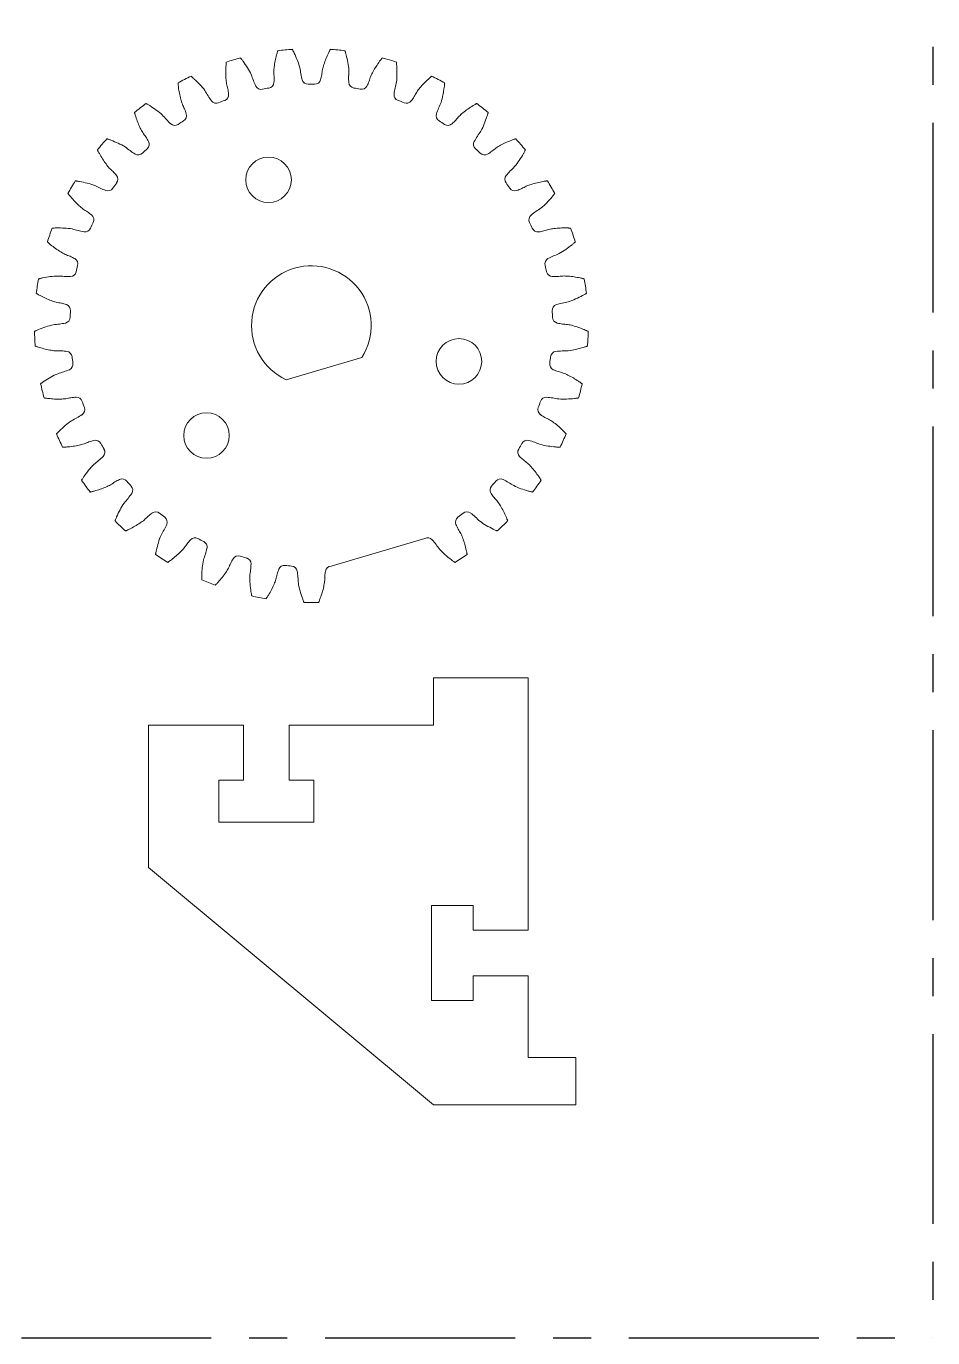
# Model space of a CAD drawing. Header units: inches. Extents: x 0 to 24, y 0 to 12.
# Drawn here: x 21.614 to 24.001, y 0.016 to 3.47 of the extents above; entities that cross this region are included whole.
import ezdxf

# ---------------------------------------------------------------- set-up
doc = ezdxf.new("R2010")
doc.units = ezdxf.units.IN
doc.header["$MEASUREMENT"] = 0
doc.linetypes.add('CENTERX2', pattern=[0.8, 0.5, -0.1, 0.1, -0.1])

msp = doc.modelspace()

# ---------------------------------------------------------------- linework, layer by layer
at = {"color": 7, "linetype": 'CENTERX2'}
for p in [(24.0014, 12.016), (0.0014, 0.016)]:
    msp.add_line(p, (24.0014, 0.016), dxfattribs=at)
at = {"color": 7, "linetype": 'Continuous', "lineweight": 15}
for p, q in [((22.4981, 2.5978), (22.2982, 2.5391)), ((22.6637, 2.1209), (22.4168, 2.0484)), ((22.6863, 1.6292), (22.6863, 1.7542)), ((22.6863, 1.7542), (22.9363, 1.7542)), ((22.9363, 1.7542), (22.9363, 1.0892)), ((21.9363, 1.2542), (21.9363, 1.6292)), ((21.9363, 1.6292), (22.1863, 1.6292)), ((22.1863, 1.6292), (22.1863, 1.4842)), ((22.3063, 1.4842), (22.3063, 1.6292)), ((22.3063, 1.6292), (22.6863, 1.6292)), ((22.1863, 1.4842), (22.1213, 1.4842)), ((22.1213, 1.4842), (22.1213, 1.3742)), ((22.3713, 1.4842), (22.3063, 1.4842)), ((22.3713, 1.3742), (22.3713, 1.4842)), ((22.1213, 1.3742), (22.3713, 1.3742)), ((22.6863, 0.6292), (21.9363, 1.2542)), ((22.7913, 1.1542), (22.6813, 1.1542)), ((22.6813, 1.1542), (22.6813, 0.9042)), ((22.7913, 1.0892), (22.7913, 1.1542)), ((22.9363, 1.0892), (22.7913, 1.0892)), ((22.7913, 0.9042), (22.7913, 0.9692)), ((22.7913, 0.9692), (22.9363, 0.9692)), ((22.9363, 0.9692), (22.9363, 0.7542)), ((22.6813, 0.9042), (22.7913, 0.9042)), ((22.9363, 0.7542), (23.0613, 0.7542)), ((23.0613, 0.7542), (23.0613, 0.6292)), ((23.0613, 0.6292), (22.6863, 0.6292))]:
    msp.add_line(p, q, dxfattribs=at)
for centre in [(22.2522, 3.0655), (22.7536, 2.5874), (22.0889, 2.3922)]:
    msp.add_circle(centre, 0.06, dxfattribs=at)
for centre, radius, start, end in [((22.3649, 2.6817), 0.7292, 104.8486, 107.8787), ((22.3649, 2.6817), 0.7292, 93.9395, 96.9696), ((22.3649, 2.6817), 0.7292, 83.0304, 86.0605), ((22.3649, 2.6817), 0.7292, 72.1213, 75.1514), ((22.3649, 2.6817), 0.7292, 115.7577, 118.7878), ((22.2502, 3.3233), 0.0163, 280.1371, 354.532), ((22.3561, 3.3334), 0.0162, 196.377, 270.772), ((22.3649, 2.6817), 0.6355, 89.228, 90.772), ((22.3737, 3.3334), 0.0162, 269.228, 343.623), ((22.4796, 3.3233), 0.0162, 185.468, 259.8629), ((22.3649, 2.6817), 0.7292, 61.2122, 64.2423), ((22.1308, 3.29), 0.0163, 291.0462, 5.4411), ((22.233, 3.32), 0.0163, 207.2861, 281.6811), ((22.3649, 2.6817), 0.6355, 100.1371, 101.6811), ((22.3649, 2.6817), 0.6355, 78.3189, 79.8629), ((22.4969, 3.32), 0.0162, 258.3189, 332.7139), ((22.599, 3.29), 0.0163, 174.5589, 248.9538), ((22.3649, 2.6817), 0.7292, 126.6668, 129.6969), ((22.1145, 3.2835), 0.0162, 218.1952, 292.5902), ((22.3649, 2.6817), 0.6355, 111.0462, 112.5902), ((22.3649, 2.6817), 0.6355, 67.4098, 68.9538), ((22.6153, 3.2835), 0.0163, 247.4098, 321.8048), ((22.3649, 2.6817), 0.7292, 50.3031, 53.3332), ((22.0052, 3.2252), 0.0163, 229.1043, 303.4993), ((22.3649, 2.6817), 0.6355, 121.9553, 123.4993), ((22.02, 3.2347), 0.0162, 301.9553, 16.3502), ((22.7098, 3.2347), 0.0162, 163.6498, 238.0447), ((22.3649, 2.6817), 0.6355, 56.5007, 58.0447), ((22.7246, 3.2252), 0.0163, 236.5007, 310.8957), ((22.3649, 2.6817), 0.7292, 137.5758, 140.606), ((22.3649, 2.6817), 0.6355, 132.8644, 134.4084), ((21.9215, 3.1594), 0.0162, 312.8644, 27.2593), ((22.8083, 3.1594), 0.0162, 152.7407, 227.1356), ((22.3649, 2.6817), 0.6355, 45.5916, 47.1356), ((22.3649, 2.6817), 0.7292, 39.394, 42.4242), ((21.9088, 3.1473), 0.0162, 240.0134, 314.4084), ((22.821, 3.1473), 0.0162, 225.5916, 299.9866), ((21.8391, 3.0669), 0.0162, 323.7734, 38.1684), ((22.8907, 3.0669), 0.0162, 141.8316, 216.2266), ((22.3649, 2.6817), 0.7292, 148.4849, 151.5151), ((21.829, 3.0526), 0.0163, 250.9225, 325.3175), ((22.3649, 2.6817), 0.6355, 143.7734, 145.3175), ((22.3649, 2.6817), 0.6355, 34.6825, 36.2266), ((22.9009, 3.0526), 0.0162, 214.6825, 289.0775), ((22.3649, 2.6817), 0.7292, 28.4849, 31.5151), ((21.7758, 2.9604), 0.0163, 334.6825, 49.0775), ((22.9541, 2.9604), 0.0163, 130.9225, 205.3175), ((22.3649, 2.6817), 0.7292, 159.394, 162.4242), ((21.7685, 2.9445), 0.0162, 261.8316, 336.2266), ((22.3649, 2.6817), 0.6355, 154.6825, 156.2266), ((22.3649, 2.6817), 0.6355, 23.7734, 25.3175), ((22.9614, 2.9445), 0.0162, 203.7734, 278.1684), ((22.3649, 2.6817), 0.7292, 17.5758, 20.606), ((21.7337, 2.8439), 0.0162, 345.5916, 59.9866), ((22.3649, 2.6817), 0.6355, 165.5916, 167.1356), ((22.3649, 2.6817), 0.1575, 327.7733, 244.954), ((22.9962, 2.8439), 0.0162, 120.0134, 194.4084), ((22.3649, 2.6817), 0.6355, 12.8644, 14.4084), ((22.3649, 2.6817), 0.7292, 170.3031, 173.3332), ((21.7295, 2.8268), 0.0163, 272.7407, 347.1356), ((23.0003, 2.8268), 0.0162, 192.8644, 267.2593), ((22.3649, 2.6817), 0.7292, 6.6668, 9.6969), ((21.7144, 2.7215), 0.0162, 356.5007, 70.8957), ((23.0154, 2.7215), 0.0162, 109.1043, 183.4993), ((21.7135, 2.704), 0.0163, 283.6498, 358.0447), ((22.3649, 2.6817), 0.6355, 176.5007, 178.0447), ((22.3649, 2.6817), 0.6355, 1.9553, 3.4993), ((23.0163, 2.704), 0.0163, 181.9553, 256.3502), ((22.3649, 2.6817), 0.7292, 181.2122, 184.2423), ((22.3649, 2.6817), 0.7292, 355.7577, 358.7878), ((21.7186, 2.5977), 0.0162, 7.4098, 81.8048), ((22.3649, 2.6817), 0.6355, 187.4098, 188.9538), ((22.3649, 2.6817), 0.6355, 351.0462, 352.5902), ((23.0112, 2.5977), 0.0163, 98.1952, 172.5902), ((21.7211, 2.5803), 0.0162, 294.5589, 8.9538), ((23.0087, 2.5803), 0.0162, 171.0462, 245.4411), ((22.3649, 2.6817), 0.7292, 192.1213, 195.1514), ((22.3649, 2.6817), 0.7292, 344.8486, 347.8787), ((21.7462, 2.4769), 0.0162, 18.3189, 92.7139), ((22.9836, 2.4769), 0.0162, 87.2861, 161.6811), ((21.7519, 2.4603), 0.0163, 305.468, 19.8629), ((22.3649, 2.6817), 0.6355, 198.3189, 199.8629), ((22.9779, 2.4603), 0.0163, 160.1371, 234.532), ((22.3649, 2.6817), 0.6355, 340.1371, 341.6811), ((22.3649, 2.6817), 0.7292, 203.0304, 206.0605), ((22.3649, 2.6817), 0.7292, 333.9395, 336.9696), ((21.7961, 2.3635), 0.0162, 29.228, 103.623), ((22.3649, 2.6817), 0.6355, 209.228, 210.772), ((21.8049, 2.3483), 0.0162, 316.377, 30.772), ((22.9249, 2.3483), 0.0163, 149.228, 223.623), ((22.3649, 2.6817), 0.6355, 329.228, 330.772), ((22.9337, 2.3635), 0.0162, 76.377, 150.772), ((22.3649, 2.6817), 0.7292, 213.9395, 216.9696), ((21.8666, 2.2616), 0.0163, 40.1371, 114.532), ((22.3649, 2.6817), 0.6355, 220.1371, 221.6811), ((21.8781, 2.2483), 0.0163, 327.2861, 41.6811), ((22.8517, 2.2483), 0.0162, 138.3189, 212.7139), ((22.3649, 2.6817), 0.6355, 318.3189, 319.8629), ((22.8632, 2.2616), 0.0163, 65.468, 139.8629), ((22.3649, 2.6817), 0.7292, 323.0304, 326.0605), ((21.9552, 2.1749), 0.0163, 51.0462, 125.4411), ((22.3649, 2.6817), 0.6355, 231.0462, 232.5902), ((21.969, 2.164), 0.0163, 338.1952, 52.5902), ((22.7609, 2.164), 0.0163, 127.4098, 201.8048), ((22.3649, 2.6817), 0.6355, 307.4098, 308.9538), ((22.7747, 2.1749), 0.0163, 54.5589, 128.9538), ((22.3649, 2.6817), 0.7292, 224.8486, 227.8787), ((22.3649, 2.6817), 0.7292, 312.1213, 315.1514), ((22.0585, 2.1065), 0.0163, 61.9553, 136.3502), ((22.3649, 2.6817), 0.6355, 241.9553, 243.4993), ((22.0741, 2.0985), 0.0163, 349.1043, 63.4993), ((22.6713, 2.1065), 0.0163, 43.6498, 118.0447), ((22.3649, 2.6817), 0.7292, 235.7577, 238.7878), ((22.1729, 2.0589), 0.0163, 72.8644, 147.2593), ((22.3649, 2.6817), 0.6355, 252.8644, 254.4084), ((22.3649, 2.6817), 0.7292, 301.2122, 304.2423), ((22.1897, 2.054), 0.0163, 0.0134, 74.4084), ((22.2942, 2.0338), 0.0163, 83.7734, 158.1684), ((22.3649, 2.6817), 0.6355, 263.7734, 265.3175), ((22.3117, 2.0322), 0.0162, 10.9225, 85.3175), ((22.4181, 2.0322), 0.0162, 94.6825, 169.0775), ((22.3649, 2.6817), 0.7292, 246.6668, 249.6969), ((22.3649, 2.6817), 0.7292, 257.5758, 260.606), ((22.3649, 2.6817), 0.7292, 268.4849, 271.5151)]:
    msp.add_arc(centre, radius, start, end, dxfattribs=at)
for points, knots in [([(22.178, 3.3866), (22.1784, 3.3861), (22.1791, 3.3852), (22.1799, 3.3843), (22.1802, 3.3838)], [0, 0, 0, 0, 0.506329, 1, 1, 1, 1]), ([(22.2664, 3.3218), (22.2667, 3.3263), (22.2673, 3.3355), (22.2656, 3.3492), (22.2672, 3.3637), (22.2694, 3.3789), (22.272, 3.3894), (22.2733, 3.3946)], [0, 0, 0, 0, 0.1864825, 0.3732708, 0.5600082, 0.7799207, 1, 1, 1, 1]), ([(22.2733, 3.3946), (22.2737, 3.3961), (22.2744, 3.3986), (22.2751, 3.4012), (22.2754, 3.4022)], [0, 0, 0, 0, 0.596193, 1, 1, 1, 1]), ([(22.2754, 3.4022), (22.2756, 3.4029), (22.276, 3.404), (22.2763, 3.4051), (22.2764, 3.4055)], [0, 0, 0, 0, 0.613685, 1, 1, 1, 1]), ([(22.3148, 3.4092), (22.3151, 3.4087), (22.3156, 3.4076), (22.3162, 3.4066), (22.3164, 3.4061)], [0, 0, 0, 0, 0.506301, 1, 1, 1, 1]), ([(22.3164, 3.4061), (22.3171, 3.4049), (22.3183, 3.4025), (22.3194, 3.4002), (22.3199, 3.3991)], [0, 0, 0, 0, 0.526407, 1, 1, 1, 1]), ([(22.3199, 3.3991), (22.3227, 3.3928), (22.3283, 3.3803), (22.3348, 3.3622), (22.3369, 3.3446), (22.3393, 3.3341), (22.3405, 3.3288)], [0, 0, 0, 0, 0.2800487, 0.5602314, 0.7801604, 1, 1, 1, 1]), ([(22.3893, 3.3288), (22.3904, 3.3333), (22.3927, 3.3421), (22.3937, 3.3559), (22.398, 3.3699), (22.4031, 3.3844), (22.4076, 3.3942), (22.4099, 3.3991)], [0, 0, 0, 0, 0.186482, 0.373269, 0.560005, 0.779919, 1, 1, 1, 1]), ([(22.4099, 3.3991), (22.4106, 3.4005), (22.4117, 3.4028), (22.4129, 3.4051), (22.4134, 3.4061)], [0, 0, 0, 0, 0.596164, 1, 1, 1, 1]), ([(22.4134, 3.4061), (22.4137, 3.4067), (22.4142, 3.4078), (22.4148, 3.4088), (22.415, 3.4092)], [0, 0, 0, 0, 0.613685, 1, 1, 1, 1]), ([(22.4534, 3.4055), (22.4536, 3.4049), (22.4539, 3.4038), (22.4542, 3.4027), (22.4544, 3.4022)], [0, 0, 0, 0, 0.506317, 1, 1, 1, 1]), ([(22.4544, 3.4022), (22.4548, 3.4008), (22.4555, 3.3983), (22.4562, 3.3958), (22.4565, 3.3946)], [0, 0, 0, 0, 0.5264119, 1, 1, 1, 1]), ([(22.4565, 3.3946), (22.4581, 3.3879), (22.4612, 3.3746), (22.4641, 3.3556), (22.4628, 3.3379), (22.4632, 3.3271), (22.4634, 3.3218)], [0, 0, 0, 0, 0.280047, 0.560231, 0.780161, 1, 1, 1, 1]), ([(22.5496, 3.3838), (22.55, 3.3844), (22.5508, 3.3853), (22.5515, 3.3862), (22.5518, 3.3866)], [0, 0, 0, 0, 0.6136817, 1, 1, 1, 1]), ([(22.147, 3.2915), (22.1465, 3.2961), (22.1453, 3.3052), (22.1411, 3.3183), (22.1399, 3.3329), (22.1392, 3.3482), (22.1398, 3.359), (22.14, 3.3644)], [0, 0, 0, 0, 0.186484, 0.373271, 0.560009, 0.779922, 1, 1, 1, 1]), ([(22.14, 3.3644), (22.1402, 3.366), (22.1403, 3.3686), (22.1406, 3.3712), (22.1407, 3.3722)], [0, 0, 0, 0, 0.596185, 1, 1, 1, 1]), ([(22.1407, 3.3722), (22.1408, 3.3729), (22.1409, 3.3741), (22.141, 3.3752), (22.141, 3.3757)], [0, 0, 0, 0, 0.613692, 1, 1, 1, 1]), ([(22.1802, 3.3838), (22.1811, 3.3827), (22.1827, 3.3807), (22.1843, 3.3786), (22.185, 3.3776)], [0, 0, 0, 0, 0.5264084, 1, 1, 1, 1]), ([(22.185, 3.3776), (22.1889, 3.372), (22.1968, 3.3607), (22.2066, 3.3442), (22.2119, 3.3273), (22.2163, 3.3175), (22.2185, 3.3125)], [0, 0, 0, 0, 0.280047, 0.560229, 0.780161, 1, 1, 1, 1]), ([(22.5113, 3.3125), (22.5133, 3.3167), (22.5172, 3.3249), (22.5208, 3.3383), (22.5277, 3.3512), (22.5354, 3.3645), (22.5417, 3.3732), (22.5448, 3.3776)], [0, 0, 0, 0, 0.186483, 0.373267, 0.560009, 0.77992, 1, 1, 1, 1]), ([(22.5448, 3.3776), (22.5457, 3.3788), (22.5473, 3.3809), (22.5489, 3.383), (22.5496, 3.3838)], [0, 0, 0, 0, 0.596191, 1, 1, 1, 1]), ([(22.5898, 3.3644), (22.59, 3.3576), (22.5906, 3.3438), (22.5898, 3.3246), (22.5852, 3.3075), (22.5836, 3.2969), (22.5828, 3.2915)], [0, 0, 0, 0, 0.2800465, 0.5602281, 0.7801611, 1, 1, 1, 1]), ([(22.5888, 3.3757), (22.5888, 3.3751), (22.589, 3.3739), (22.5891, 3.3728), (22.5891, 3.3722)], [0, 0, 0, 0, 0.5063265, 1, 1, 1, 1]), ([(22.5891, 3.3722), (22.5892, 3.3708), (22.5895, 3.3682), (22.5897, 3.3656), (22.5898, 3.3644)], [0, 0, 0, 0, 0.526389, 1, 1, 1, 1]), ([(22.0141, 3.3173), (22.014, 3.318), (22.0139, 3.3192), (22.0138, 3.3203), (22.0138, 3.3208)], [0, 0, 0, 0, 0.6136541, 1, 1, 1, 1]), ([(22.0149, 3.3095), (22.0147, 3.3111), (22.0144, 3.3137), (22.0142, 3.3163), (22.0141, 3.3173)], [0, 0, 0, 0, 0.596177, 1, 1, 1, 1]), ([(22.048, 3.3385), (22.0485, 3.3381), (22.0494, 3.3373), (22.0503, 3.3366), (22.0507, 3.3362)], [0, 0, 0, 0, 0.506321, 1, 1, 1, 1]), ([(22.0507, 3.3362), (22.0517, 3.3353), (22.0537, 3.3336), (22.0556, 3.3318), (22.0566, 3.331)], [0, 0, 0, 0, 0.526428, 1, 1, 1, 1]), ([(22.0566, 3.331), (22.0615, 3.3262), (22.0713, 3.3167), (22.0841, 3.3022), (22.0925, 3.2867), (22.0987, 3.2779), (22.1018, 3.2734)], [0, 0, 0, 0, 0.28005, 0.560233, 0.780163, 1, 1, 1, 1]), ([(22.628, 3.2734), (22.6308, 3.2771), (22.6362, 3.2845), (22.6422, 3.2969), (22.6514, 3.3083), (22.6615, 3.3199), (22.6693, 3.3273), (22.6733, 3.331)], [0, 0, 0, 0, 0.186483, 0.373269, 0.560006, 0.779921, 1, 1, 1, 1]), ([(22.6733, 3.331), (22.6744, 3.332), (22.6764, 3.3338), (22.6783, 3.3355), (22.6791, 3.3362)], [0, 0, 0, 0, 0.596183, 1, 1, 1, 1]), ([(22.6791, 3.3362), (22.6797, 3.3366), (22.6805, 3.3374), (22.6814, 3.3382), (22.6818, 3.3385)], [0, 0, 0, 0, 0.613604, 1, 1, 1, 1]), ([(22.7157, 3.3173), (22.7156, 3.3159), (22.7154, 3.3133), (22.7151, 3.3107), (22.7149, 3.3095)], [0, 0, 0, 0, 0.526415, 1, 1, 1, 1]), ([(22.716, 3.3208), (22.716, 3.3202), (22.7159, 3.319), (22.7158, 3.3179), (22.7157, 3.3173)], [0, 0, 0, 0, 0.506363, 1, 1, 1, 1]), ([(22.0356, 3.2393), (22.0341, 3.2436), (22.0313, 3.2524), (22.0247, 3.2645), (22.0207, 3.2785), (22.0171, 3.2935), (22.0156, 3.3042), (22.0149, 3.3095)], [0, 0, 0, 0, 0.186485, 0.373269, 0.560006, 0.779922, 1, 1, 1, 1]), ([(22.7149, 3.3095), (22.7139, 3.3027), (22.7118, 3.2892), (22.7075, 3.2704), (22.6997, 3.2545), (22.6961, 3.2444), (22.6943, 3.2393)], [0, 0, 0, 0, 0.280049, 0.560232, 0.780161, 1, 1, 1, 1]), ([(21.9295, 3.2666), (21.93, 3.2663), (21.931, 3.2658), (21.932, 3.2652), (21.9325, 3.2649)], [0, 0, 0, 0, 0.506366, 1, 1, 1, 1]), ([(21.9325, 3.2649), (21.9337, 3.2642), (21.936, 3.2629), (21.9382, 3.2615), (21.9393, 3.2609)], [0, 0, 0, 0, 0.526411, 1, 1, 1, 1]), ([(21.9393, 3.2609), (21.945, 3.2571), (21.9565, 3.2496), (21.9717, 3.2379), (21.983, 3.2242), (21.9907, 3.2167), (21.9945, 3.2129)], [0, 0, 0, 0, 0.280045, 0.560229, 0.78016, 1, 1, 1, 1]), ([(22.7353, 3.2129), (22.7386, 3.216), (22.7454, 3.2223), (22.7536, 3.2333), (22.7648, 3.2427), (22.7769, 3.2522), (22.786, 3.258), (22.7906, 3.2609)], [0, 0, 0, 0, 0.186483, 0.373273, 0.560006, 0.779921, 1, 1, 1, 1]), ([(22.7906, 3.2609), (22.7919, 3.2617), (22.7941, 3.2631), (22.7964, 3.2644), (22.7973, 3.2649)], [0, 0, 0, 0, 0.596234, 1, 1, 1, 1]), ([(22.7973, 3.2649), (22.7979, 3.2652), (22.7989, 3.2658), (22.7999, 3.2664), (22.8003, 3.2666)], [0, 0, 0, 0, 0.6137309, 1, 1, 1, 1]), ([(21.9001, 3.2394), (21.8999, 3.2401), (21.8996, 3.2412), (21.8993, 3.2423), (21.8992, 3.2428)], [0, 0, 0, 0, 0.613643, 1, 1, 1, 1]), ([(21.9024, 3.2319), (21.902, 3.2334), (21.9012, 3.2359), (21.9004, 3.2384), (21.9001, 3.2394)], [0, 0, 0, 0, 0.59619, 1, 1, 1, 1]), ([(21.936, 3.1669), (21.9338, 3.1709), (21.9293, 3.1789), (21.9205, 3.1895), (21.914, 3.2026), (21.9076, 3.2166), (21.9042, 3.2268), (21.9024, 3.2319)], [0, 0, 0, 0, 0.1864805, 0.3732676, 0.5600053, 0.7799188, 1, 1, 1, 1]), ([(22.8274, 3.2319), (22.8251, 3.2255), (22.8205, 3.2125), (22.8127, 3.195), (22.802, 3.1808), (22.7966, 3.1715), (22.7938, 3.1669)], [0, 0, 0, 0, 0.280047, 0.560231, 0.780163, 1, 1, 1, 1]), ([(22.8297, 3.2394), (22.8293, 3.2381), (22.8286, 3.2356), (22.8278, 3.2331), (22.8274, 3.2319)], [0, 0, 0, 0, 0.52642, 1, 1, 1, 1]), ([(22.8306, 3.2428), (22.8305, 3.2422), (22.8302, 3.2411), (22.8298, 3.24), (22.8297, 3.2394)], [0, 0, 0, 0, 0.506318, 1, 1, 1, 1]), ([(21.803, 3.1414), (21.8027, 3.142), (21.8021, 3.1431), (21.8016, 3.1441), (21.8014, 3.1445)], [0, 0, 0, 0, 0.613633, 1, 1, 1, 1]), ([(21.8267, 3.1736), (21.8272, 3.1735), (21.8283, 3.1731), (21.8294, 3.1727), (21.83, 3.1725)], [0, 0, 0, 0, 0.5063493, 1, 1, 1, 1]), ([(21.83, 3.1725), (21.8313, 3.1721), (21.8337, 3.1712), (21.8362, 3.1703), (21.8373, 3.1699)], [0, 0, 0, 0, 0.5263637, 1, 1, 1, 1]), ([(21.8373, 3.1699), (21.8437, 3.1673), (21.8564, 3.1621), (21.8736, 3.1534), (21.8872, 3.1421), (21.8962, 3.1362), (21.9007, 3.1333)], [0, 0, 0, 0, 0.280048, 0.560231, 0.780159, 1, 1, 1, 1]), ([(22.8291, 3.1333), (22.833, 3.1357), (22.8408, 3.1405), (22.851, 3.1498), (22.8637, 3.1569), (22.8774, 3.1639), (22.8874, 3.1679), (22.8925, 3.1699)], [0, 0, 0, 0, 0.1864827, 0.3732697, 0.5600112, 0.7799243, 1, 1, 1, 1]), ([(22.8925, 3.1699), (22.8939, 3.1704), (22.8964, 3.1713), (22.8988, 3.1722), (22.8998, 3.1725)], [0, 0, 0, 0, 0.596215, 1, 1, 1, 1]), ([(22.8998, 3.1725), (22.9005, 3.1728), (22.9016, 3.1731), (22.9027, 3.1735), (22.9032, 3.1736)], [0, 0, 0, 0, 0.61361, 1, 1, 1, 1]), ([(22.9284, 3.1445), (22.9281, 3.144), (22.9276, 3.1429), (22.9271, 3.1419), (22.9268, 3.1414)], [0, 0, 0, 0, 0.506373, 1, 1, 1, 1]), ([(21.8067, 3.1345), (21.8059, 3.1358), (21.8047, 3.1381), (21.8035, 3.1404), (21.803, 3.1414)], [0, 0, 0, 0, 0.5961791, 1, 1, 1, 1]), ([(21.8519, 3.0769), (21.849, 3.0805), (21.8431, 3.0875), (21.8324, 3.0963), (21.8236, 3.1079), (21.8147, 3.1204), (21.8093, 3.1298), (21.8067, 3.1345)], [0, 0, 0, 0, 0.186483, 0.373267, 0.560008, 0.77992, 1, 1, 1, 1]), ([(22.9232, 3.1345), (22.9197, 3.1285), (22.9127, 3.1167), (22.9017, 3.101), (22.8886, 3.0891), (22.8815, 3.081), (22.8779, 3.0769)], [0, 0, 0, 0, 0.280049, 0.560233, 0.780164, 1, 1, 1, 1]), ([(22.9268, 3.1414), (22.9262, 3.1402), (22.925, 3.1378), (22.9237, 3.1355), (22.9232, 3.1345)], [0, 0, 0, 0, 0.5264174, 1, 1, 1, 1]), ([(21.7433, 3.0629), (21.7439, 3.0628), (21.745, 3.0627), (21.7462, 3.0625), (21.7468, 3.0624)], [0, 0, 0, 0, 0.506298, 1, 1, 1, 1]), ([(21.7468, 3.0624), (21.7481, 3.0622), (21.7507, 3.0618), (21.7533, 3.0614), (21.7545, 3.0612)], [0, 0, 0, 0, 0.52639, 1, 1, 1, 1]), ([(21.7545, 3.0612), (21.7612, 3.0599), (21.7747, 3.0571), (21.7932, 3.0519), (21.8087, 3.0434), (21.8187, 3.0393), (21.8236, 3.0372)], [0, 0, 0, 0, 0.28005, 0.560233, 0.7801587, 1, 1, 1, 1]), ([(22.9062, 3.0372), (22.9104, 3.0389), (22.919, 3.0421), (22.9308, 3.0493), (22.9447, 3.0539), (22.9594, 3.0582), (22.97, 3.0602), (22.9753, 3.0612)], [0, 0, 0, 0, 0.1864837, 0.3732724, 0.560005, 0.7799216, 1, 1, 1, 1]), ([(22.9753, 3.0612), (22.9769, 3.0615), (22.9794, 3.0619), (22.982, 3.0623), (22.9831, 3.0624)], [0, 0, 0, 0, 0.5961599, 1, 1, 1, 1]), ([(22.9831, 3.0624), (22.9838, 3.0625), (22.9849, 3.0627), (22.9861, 3.0628), (22.9865, 3.0629)], [0, 0, 0, 0, 0.613643, 1, 1, 1, 1]), ([(21.7262, 3.0267), (21.7257, 3.0273), (21.725, 3.0282), (21.7243, 3.0291), (21.724, 3.0295)], [0, 0, 0, 0, 0.613726, 1, 1, 1, 1]), ([(21.7311, 3.0206), (21.7301, 3.0218), (21.7284, 3.0239), (21.7268, 3.0259), (21.7262, 3.0267)], [0, 0, 0, 0, 0.596172, 1, 1, 1, 1]), ([(21.7864, 2.9727), (21.7828, 2.9756), (21.7757, 2.9814), (21.7636, 2.988), (21.7527, 2.9977), (21.7416, 3.0083), (21.7346, 3.0165), (21.7311, 3.0206)], [0, 0, 0, 0, 0.186485, 0.373274, 0.560007, 0.779924, 1, 1, 1, 1]), ([(22.9987, 3.0206), (22.9942, 3.0155), (22.9851, 3.0052), (22.9713, 2.9918), (22.9562, 2.9826), (22.9477, 2.976), (22.9434, 2.9727)], [0, 0, 0, 0, 0.280049, 0.56023, 0.78016, 1, 1, 1, 1]), ([(23.0037, 3.0267), (23.0028, 3.0257), (23.0012, 3.0236), (22.9995, 3.0216), (22.9987, 3.0206)], [0, 0, 0, 0, 0.526424, 1, 1, 1, 1]), ([(23.0058, 3.0295), (23.0054, 3.029), (23.0047, 3.0281), (23.004, 3.0272), (23.0037, 3.0267)], [0, 0, 0, 0, 0.50632, 1, 1, 1, 1]), ([(21.6824, 2.9384), (21.683, 2.9384), (21.6841, 2.9385), (21.6853, 2.9385), (21.6859, 2.9385)], [0, 0, 0, 0, 0.506315, 1, 1, 1, 1]), ([(21.6859, 2.9385), (21.6873, 2.9386), (21.6899, 2.9387), (21.6925, 2.9388), (21.6937, 2.9388)], [0, 0, 0, 0, 0.526368, 1, 1, 1, 1]), ([(21.6937, 2.9388), (21.7006, 2.9388), (21.7143, 2.9387), (21.7335, 2.937), (21.7503, 2.9316), (21.7609, 2.9295), (21.7662, 2.9284)], [0, 0, 0, 0, 0.280047, 0.560227, 0.78016, 1, 1, 1, 1]), ([(22.9637, 2.9284), (22.9682, 2.9292), (22.9772, 2.9308), (22.9901, 2.9356), (23.0046, 2.9375), (23.0199, 2.9389), (23.0307, 2.9389), (23.0361, 2.9388)], [0, 0, 0, 0, 0.186486, 0.37327, 0.56001, 0.779918, 1, 1, 1, 1]), ([(23.0361, 2.9388), (23.0377, 2.9388), (23.0403, 2.9387), (23.0429, 2.9386), (23.0439, 2.9385)], [0, 0, 0, 0, 0.596169, 1, 1, 1, 1]), ([(23.0439, 2.9385), (23.0446, 2.9385), (23.0458, 2.9385), (23.047, 2.9384), (23.0474, 2.9384)], [0, 0, 0, 0, 0.613727, 1, 1, 1, 1]), ([(21.6724, 2.8996), (21.6719, 2.9001), (21.671, 2.9008), (21.6701, 2.9016), (21.6698, 2.9019)], [0, 0, 0, 0, 0.613664, 1, 1, 1, 1]), ([(23.06, 2.9019), (23.0596, 2.9015), (23.0587, 2.9008), (23.0578, 2.9), (23.0574, 2.8996)], [0, 0, 0, 0, 0.506348, 1, 1, 1, 1]), ([(21.6784, 2.8945), (21.6772, 2.8955), (21.6752, 2.8972), (21.6732, 2.8989), (21.6724, 2.8996)], [0, 0, 0, 0, 0.596166, 1, 1, 1, 1]), ([(21.7418, 2.858), (21.7378, 2.8601), (21.7297, 2.8645), (21.7165, 2.8687), (21.704, 2.8762), (21.6911, 2.8845), (21.6826, 2.8912), (21.6784, 2.8945)], [0, 0, 0, 0, 0.186483, 0.373276, 0.560011, 0.779927, 1, 1, 1, 1]), ([(23.0514, 2.8945), (23.046, 2.8904), (23.0352, 2.882), (23.0191, 2.8714), (23.0025, 2.8652), (22.9928, 2.8604), (22.988, 2.858)], [0, 0, 0, 0, 0.280047, 0.560231, 0.780159, 1, 1, 1, 1]), ([(23.0574, 2.8996), (23.0564, 2.8987), (23.0544, 2.897), (23.0524, 2.8953), (23.0514, 2.8945)], [0, 0, 0, 0, 0.526423, 1, 1, 1, 1]), ([(21.6462, 2.8046), (21.6467, 2.8047), (21.6479, 2.805), (21.649, 2.8053), (21.6495, 2.8054)], [0, 0, 0, 0, 0.506392, 1, 1, 1, 1]), ([(21.6495, 2.8054), (21.6509, 2.8057), (21.6534, 2.8063), (21.656, 2.8069), (21.6572, 2.8072)], [0, 0, 0, 0, 0.5263997, 1, 1, 1, 1]), ([(21.6572, 2.8072), (21.6639, 2.8084), (21.6774, 2.8109), (21.6966, 2.8129), (21.7141, 2.8108), (21.7249, 2.8107), (21.7303, 2.8106)], [0, 0, 0, 0, 0.280048, 0.560227, 0.780164, 1, 1, 1, 1]), ([(22.9995, 2.8106), (23.0041, 2.8105), (23.0133, 2.8104), (23.0269, 2.8127), (23.0415, 2.8118), (23.0567, 2.8103), (23.0673, 2.8082), (23.0726, 2.8072)], [0, 0, 0, 0, 0.18648, 0.373266, 0.560006, 0.779924, 1, 1, 1, 1]), ([(23.0726, 2.8072), (23.0741, 2.8068), (23.0767, 2.8063), (23.0792, 2.8056), (23.0803, 2.8054)], [0, 0, 0, 0, 0.59622, 1, 1, 1, 1]), ([(23.0803, 2.8054), (23.081, 2.8052), (23.0821, 2.805), (23.0832, 2.8047), (23.0837, 2.8046)], [0, 0, 0, 0, 0.6136901, 1, 1, 1, 1]), ([(21.6437, 2.7646), (21.6431, 2.765), (21.6421, 2.7656), (21.6411, 2.7662), (21.6407, 2.7664)], [0, 0, 0, 0, 0.6136795, 1, 1, 1, 1]), ([(21.6505, 2.7608), (21.6492, 2.7615), (21.6469, 2.7628), (21.6446, 2.7641), (21.6437, 2.7646)], [0, 0, 0, 0, 0.596203, 1, 1, 1, 1]), ([(23.0861, 2.7646), (23.0849, 2.7639), (23.0827, 2.7626), (23.0804, 2.7614), (23.0793, 2.7608)], [0, 0, 0, 0, 0.526415, 1, 1, 1, 1]), ([(23.0891, 2.7664), (23.0886, 2.7661), (23.0876, 2.7655), (23.0866, 2.7649), (23.0861, 2.7646)], [0, 0, 0, 0, 0.50639, 1, 1, 1, 1]), ([(21.7197, 2.7369), (21.7153, 2.7382), (21.7066, 2.741), (21.6929, 2.7426), (21.6791, 2.7476), (21.6649, 2.7533), (21.6553, 2.7583), (21.6505, 2.7608)], [0, 0, 0, 0, 0.1864827, 0.3732756, 0.5600119, 0.7799192, 1, 1, 1, 1]), ([(23.0793, 2.7608), (23.0732, 2.7577), (23.0609, 2.7515), (23.0431, 2.7442), (23.0257, 2.7413), (23.0153, 2.7383), (23.0101, 2.7369)], [0, 0, 0, 0, 0.280048, 0.560226, 0.780161, 1, 1, 1, 1]), ([(21.6359, 2.6663), (21.6364, 2.6666), (21.6375, 2.6671), (21.6385, 2.6675), (21.6391, 2.6678)], [0, 0, 0, 0, 0.506412, 1, 1, 1, 1]), ([(21.6391, 2.6678), (21.6403, 2.6684), (21.6427, 2.6694), (21.6451, 2.6705), (21.6462, 2.671)], [0, 0, 0, 0, 0.5263917, 1, 1, 1, 1]), ([(21.6462, 2.671), (21.6526, 2.6735), (21.6654, 2.6784), (21.6838, 2.684), (21.7015, 2.6853), (21.7121, 2.6872), (21.7174, 2.6882)], [0, 0, 0, 0, 0.280047, 0.560233, 0.78016, 1, 1, 1, 1]), ([(23.0124, 2.6882), (23.0169, 2.6872), (23.0259, 2.6854), (23.0397, 2.685), (23.0538, 2.6814), (23.0686, 2.677), (23.0786, 2.673), (23.0836, 2.671)], [0, 0, 0, 0, 0.186481, 0.373269, 0.560011, 0.779921, 1, 1, 1, 1]), ([(23.0836, 2.671), (23.085, 2.6703), (23.0874, 2.6693), (23.0898, 2.6682), (23.0907, 2.6678)], [0, 0, 0, 0, 0.59616, 1, 1, 1, 1]), ([(23.0907, 2.6678), (23.0914, 2.6675), (23.0924, 2.667), (23.0935, 2.6665), (23.0939, 2.6663)], [0, 0, 0, 0, 0.613555, 1, 1, 1, 1]), ([(21.641, 2.6266), (21.6404, 2.6269), (21.6393, 2.6272), (21.6382, 2.6276), (21.6377, 2.6278)], [0, 0, 0, 0, 0.613705, 1, 1, 1, 1]), ([(21.6485, 2.6241), (21.647, 2.6246), (21.6445, 2.6254), (21.642, 2.6263), (21.641, 2.6266)], [0, 0, 0, 0, 0.5962155, 1, 1, 1, 1]), ([(23.0888, 2.6266), (23.0875, 2.6262), (23.085, 2.6253), (23.0825, 2.6245), (23.0813, 2.6241)], [0, 0, 0, 0, 0.526435, 1, 1, 1, 1]), ([(23.0921, 2.6278), (23.0915, 2.6276), (23.0904, 2.6272), (23.0893, 2.6268), (23.0888, 2.6266)], [0, 0, 0, 0, 0.506296, 1, 1, 1, 1]), ([(21.7209, 2.6138), (21.7164, 2.6143), (21.7073, 2.6153), (21.6935, 2.6143), (21.6791, 2.6166), (21.664, 2.6195), (21.6536, 2.6226), (21.6485, 2.6241)], [0, 0, 0, 0, 0.18648, 0.373271, 0.560002, 0.779918, 1, 1, 1, 1]), ([(23.0813, 2.6241), (23.0748, 2.6223), (23.0616, 2.6185), (23.0427, 2.6147), (23.025, 2.6151), (23.0143, 2.6142), (23.0089, 2.6138)], [0, 0, 0, 0, 0.280051, 0.560226, 0.780159, 1, 1, 1, 1]), ([(21.6613, 2.5351), (21.6671, 2.5388), (21.6787, 2.5461), (21.6957, 2.5551), (21.7128, 2.5597), (21.7228, 2.5636), (21.7279, 2.5655)], [0, 0, 0, 0, 0.2800459, 0.5602334, 0.7801595, 1, 1, 1, 1]), ([(23.002, 2.5655), (23.0062, 2.5637), (23.0146, 2.5602), (23.0281, 2.5573), (23.0413, 2.551), (23.055, 2.544), (23.064, 2.5381), (23.0685, 2.5351)], [0, 0, 0, 0, 0.186479, 0.373273, 0.560007, 0.77992, 1, 1, 1, 1]), ([(21.652, 2.5286), (21.6525, 2.529), (21.6534, 2.5297), (21.6544, 2.5303), (21.6548, 2.5307)], [0, 0, 0, 0, 0.506375, 1, 1, 1, 1]), ([(21.6548, 2.5307), (21.656, 2.5315), (21.6581, 2.533), (21.6602, 2.5344), (21.6613, 2.5351)], [0, 0, 0, 0, 0.5264014, 1, 1, 1, 1]), ([(23.0685, 2.5351), (23.0698, 2.5343), (23.072, 2.5328), (23.0741, 2.5313), (23.075, 2.5307)], [0, 0, 0, 0, 0.59619, 1, 1, 1, 1]), ([(23.075, 2.5307), (23.0756, 2.5303), (23.0765, 2.5296), (23.0775, 2.5289), (23.0778, 2.5286)], [0, 0, 0, 0, 0.613588, 1, 1, 1, 1]), ([(21.6645, 2.4906), (21.6638, 2.4907), (21.6627, 2.4909), (21.6615, 2.4911), (21.6611, 2.4912)], [0, 0, 0, 0, 0.613563, 1, 1, 1, 1]), ([(21.6723, 2.4896), (21.6708, 2.4898), (21.6682, 2.4901), (21.6656, 2.4905), (21.6645, 2.4906)], [0, 0, 0, 0, 0.596158, 1, 1, 1, 1]), ([(21.7454, 2.4931), (21.7409, 2.4928), (21.7317, 2.492), (21.7184, 2.4885), (21.7038, 2.488), (21.6884, 2.488), (21.6777, 2.4891), (21.6723, 2.4896)], [0, 0, 0, 0, 0.1864846, 0.3732734, 0.5600111, 0.7799173, 1, 1, 1, 1]), ([(23.0575, 2.4896), (23.0507, 2.489), (23.037, 2.4878), (23.0178, 2.4876), (23.0005, 2.4914), (22.9898, 2.4926), (22.9844, 2.4931)], [0, 0, 0, 0, 0.280051, 0.56023, 0.780161, 1, 1, 1, 1]), ([(23.0653, 2.4906), (23.0639, 2.4904), (23.0613, 2.4901), (23.0587, 2.4898), (23.0575, 2.4896)], [0, 0, 0, 0, 0.526397, 1, 1, 1, 1]), ([(23.0687, 2.4912), (23.0681, 2.4911), (23.067, 2.4909), (23.0658, 2.4907), (23.0653, 2.4906)], [0, 0, 0, 0, 0.506371, 1, 1, 1, 1]), ([(21.7017, 2.4046), (21.7067, 2.4093), (21.7167, 2.4187), (21.7317, 2.4307), (21.7477, 2.4384), (21.7568, 2.4442), (21.7614, 2.4471)], [0, 0, 0, 0, 0.28005, 0.560234, 0.780164, 1, 1, 1, 1]), ([(22.9685, 2.4471), (22.9723, 2.4445), (22.9799, 2.4394), (22.9926, 2.434), (23.0044, 2.4254), (23.0164, 2.4159), (23.0242, 2.4084), (23.0281, 2.4046)], [0, 0, 0, 0, 0.1864844, 0.3732751, 0.5600104, 0.7799204, 1, 1, 1, 1]), ([(21.6939, 2.3965), (21.6943, 2.3969), (21.6951, 2.3978), (21.6959, 2.3986), (21.6962, 2.399)], [0, 0, 0, 0, 0.506343, 1, 1, 1, 1]), ([(21.6962, 2.399), (21.6972, 2.4), (21.699, 2.4019), (21.7008, 2.4038), (21.7017, 2.4046)], [0, 0, 0, 0, 0.526441, 1, 1, 1, 1]), ([(23.0281, 2.4046), (23.0292, 2.4035), (23.031, 2.4017), (23.0328, 2.3998), (23.0336, 2.399)], [0, 0, 0, 0, 0.596204, 1, 1, 1, 1]), ([(23.0336, 2.399), (23.0341, 2.3985), (23.0349, 2.3977), (23.0357, 2.3968), (23.036, 2.3965)], [0, 0, 0, 0, 0.613712, 1, 1, 1, 1]), ([(21.7134, 2.3615), (21.7127, 2.3615), (21.7115, 2.3615), (21.7103, 2.3614), (21.7099, 2.3614)], [0, 0, 0, 0, 0.613706, 1, 1, 1, 1]), ([(21.7212, 2.362), (21.7196, 2.3619), (21.717, 2.3617), (21.7144, 2.3616), (21.7134, 2.3615)], [0, 0, 0, 0, 0.596236, 1, 1, 1, 1]), ([(21.7923, 2.3793), (21.7879, 2.3781), (21.7791, 2.3756), (21.7666, 2.3696), (21.7524, 2.3663), (21.7373, 2.3635), (21.7266, 2.3625), (21.7212, 2.362)], [0, 0, 0, 0, 0.186488, 0.37327, 0.560015, 0.779921, 1, 1, 1, 1]), ([(23.0086, 2.362), (23.0018, 2.3627), (22.9882, 2.3641), (22.9692, 2.3676), (22.953, 2.3746), (22.9427, 2.3777), (22.9375, 2.3793)], [0, 0, 0, 0, 0.280047, 0.560226, 0.780156, 1, 1, 1, 1]), ([(23.0164, 2.3615), (23.0151, 2.3616), (23.0125, 2.3617), (23.0099, 2.3619), (23.0086, 2.362)], [0, 0, 0, 0, 0.5263532, 1, 1, 1, 1]), ([(23.0199, 2.3614), (23.0193, 2.3614), (23.0182, 2.3615), (23.017, 2.3615), (23.0164, 2.3615)], [0, 0, 0, 0, 0.506401, 1, 1, 1, 1]), ([(21.7661, 2.2841), (21.7702, 2.2897), (21.7782, 2.3008), (21.7907, 2.3154), (21.8049, 2.326), (21.8127, 2.3334), (21.8167, 2.3371)], [0, 0, 0, 0, 0.280046, 0.560229, 0.780162, 1, 1, 1, 1]), ([(22.9131, 2.3371), (22.9164, 2.3339), (22.9229, 2.3274), (22.9344, 2.3197), (22.9443, 2.309), (22.9543, 2.2974), (22.9606, 2.2885), (22.9637, 2.2841)], [0, 0, 0, 0, 0.186486, 0.37327, 0.560007, 0.77992, 1, 1, 1, 1]), ([(21.7618, 2.2776), (21.7626, 2.2787), (21.764, 2.2809), (21.7655, 2.2831), (21.7661, 2.2841)], [0, 0, 0, 0, 0.526399, 1, 1, 1, 1]), ([(22.9637, 2.2841), (22.9645, 2.2828), (22.966, 2.2807), (22.9674, 2.2785), (22.968, 2.2776)], [0, 0, 0, 0, 0.596162, 1, 1, 1, 1]), ([(21.76, 2.2746), (21.7603, 2.2751), (21.7609, 2.2761), (21.7615, 2.2771), (21.7618, 2.2776)], [0, 0, 0, 0, 0.506397, 1, 1, 1, 1]), ([(21.7933, 2.246), (21.7918, 2.2456), (21.7893, 2.2449), (21.7868, 2.2443), (21.7857, 2.244)], [0, 0, 0, 0, 0.596181, 1, 1, 1, 1]), ([(21.8599, 2.2764), (21.8558, 2.2744), (21.8476, 2.2703), (21.8365, 2.262), (21.8232, 2.2561), (21.8089, 2.2504), (21.7985, 2.2475), (21.7933, 2.246)], [0, 0, 0, 0, 0.186484, 0.373268, 0.560006, 0.779923, 1, 1, 1, 1]), ([(22.9365, 2.246), (22.9299, 2.2479), (22.9168, 2.2519), (22.8989, 2.2589), (22.8842, 2.2688), (22.8747, 2.2739), (22.8699, 2.2764)], [0, 0, 0, 0, 0.280046, 0.560231, 0.78016, 1, 1, 1, 1]), ([(22.9441, 2.244), (22.9427, 2.2443), (22.9402, 2.245), (22.9377, 2.2456), (22.9365, 2.246)], [0, 0, 0, 0, 0.526441, 1, 1, 1, 1]), ([(22.968, 2.2776), (22.9684, 2.277), (22.969, 2.276), (22.9696, 2.275), (22.9698, 2.2746)], [0, 0, 0, 0, 0.613637, 1, 1, 1, 1]), ([(21.7857, 2.244), (21.785, 2.2439), (21.7839, 2.2436), (21.7828, 2.2433), (21.7823, 2.2432)], [0, 0, 0, 0, 0.613775, 1, 1, 1, 1]), ([(21.8522, 2.178), (21.8551, 2.1842), (21.8609, 2.1966), (21.8704, 2.2134), (21.8823, 2.2265), (21.8886, 2.2352), (21.8918, 2.2395)], [0, 0, 0, 0, 0.280047, 0.560231, 0.78016, 1, 1, 1, 1]), ([(22.838, 2.2395), (22.8406, 2.2358), (22.8458, 2.2282), (22.8556, 2.2185), (22.8633, 2.2061), (22.8709, 2.1928), (22.8754, 2.1829), (22.8776, 2.178)], [0, 0, 0, 0, 0.186485, 0.373271, 0.560008, 0.779921, 1, 1, 1, 1]), ([(22.9475, 2.2432), (22.9469, 2.2434), (22.9458, 2.2436), (22.9446, 2.2439), (22.9441, 2.244)], [0, 0, 0, 0, 0.506244, 1, 1, 1, 1]), ([(21.8492, 2.1708), (21.8497, 2.172), (21.8507, 2.1745), (21.8517, 2.1769), (21.8522, 2.178)], [0, 0, 0, 0, 0.526408, 1, 1, 1, 1]), ([(21.9457, 2.1881), (21.9421, 2.1854), (21.9348, 2.1798), (21.9255, 2.1696), (21.9135, 2.1613), (21.9006, 2.153), (21.8909, 2.1481), (21.8861, 2.1457)], [0, 0, 0, 0, 0.1864791, 0.373267, 0.5600054, 0.7799196, 1, 1, 1, 1]), ([(22.8437, 2.1457), (22.8376, 2.1489), (22.8255, 2.1552), (22.8092, 2.1655), (22.7967, 2.178), (22.7883, 2.1848), (22.7841, 2.1881)], [0, 0, 0, 0, 0.280048, 0.560231, 0.780164, 1, 1, 1, 1]), ([(22.8776, 2.178), (22.8782, 2.1766), (22.8792, 2.1742), (22.8802, 2.1717), (22.8806, 2.1708)], [0, 0, 0, 0, 0.596165, 1, 1, 1, 1]), ([(21.8479, 2.1675), (21.8482, 2.1681), (21.8486, 2.1691), (21.849, 2.1702), (21.8492, 2.1708)], [0, 0, 0, 0, 0.50634, 1, 1, 1, 1]), ([(21.879, 2.1423), (21.8784, 2.142), (21.8773, 2.1415), (21.8763, 2.1411), (21.8759, 2.1409)], [0, 0, 0, 0, 0.61374, 1, 1, 1, 1]), ([(21.8861, 2.1457), (21.8847, 2.145), (21.8824, 2.1438), (21.88, 2.1428), (21.879, 2.1423)], [0, 0, 0, 0, 0.596243, 1, 1, 1, 1]), ([(21.9568, 2.0901), (21.9585, 2.0967), (21.9618, 2.11), (21.968, 2.1283), (21.9772, 2.1434), (21.9818, 2.1531), (21.984, 2.158)], [0, 0, 0, 0, 0.280047, 0.560228, 0.780163, 1, 1, 1, 1]), ([(22.7458, 2.158), (22.7476, 2.1538), (22.7513, 2.1454), (22.759, 2.134), (22.7643, 2.1204), (22.7693, 2.1058), (22.7717, 2.0953), (22.773, 2.0901)], [0, 0, 0, 0, 0.186483, 0.37327, 0.560007, 0.779918, 1, 1, 1, 1]), ([(22.8508, 2.1423), (22.8495, 2.1429), (22.8471, 2.144), (22.8448, 2.1451), (22.8437, 2.1457)], [0, 0, 0, 0, 0.5263616, 1, 1, 1, 1]), ([(22.854, 2.1409), (22.8534, 2.1411), (22.8524, 2.1416), (22.8513, 2.1421), (22.8508, 2.1423)], [0, 0, 0, 0, 0.506326, 1, 1, 1, 1]), ([(22.8806, 2.1708), (22.8809, 2.1701), (22.8813, 2.169), (22.8817, 2.1679), (22.8819, 2.1675)], [0, 0, 0, 0, 0.6137404, 1, 1, 1, 1]), ([(22.0467, 2.1177), (22.0437, 2.1143), (22.0375, 2.1075), (22.0304, 2.0957), (22.0201, 2.0853), (22.009, 2.0747), (22.0005, 2.0681), (21.9962, 2.0647)], [0, 0, 0, 0, 0.1864849, 0.3732701, 0.5600056, 0.7799223, 1, 1, 1, 1]), ([(22.7336, 2.0647), (22.7282, 2.069), (22.7175, 2.0776), (22.7035, 2.0907), (22.6936, 2.1054), (22.6866, 2.1136), (22.6831, 2.1177)], [0, 0, 0, 0, 0.280049, 0.560229, 0.780164, 1, 1, 1, 1]), ([(21.9546, 2.079), (21.9547, 2.0795), (21.9549, 2.0807), (21.9551, 2.0818), (21.9552, 2.0824)], [0, 0, 0, 0, 0.506402, 1, 1, 1, 1]), ([(21.9552, 2.0824), (21.9555, 2.0837), (21.956, 2.0863), (21.9566, 2.0889), (21.9568, 2.0901)], [0, 0, 0, 0, 0.526412, 1, 1, 1, 1]), ([(22.0762, 2.0235), (22.0765, 2.0304), (22.0773, 2.0441), (22.0799, 2.0631), (22.0861, 2.0797), (22.0887, 2.0902), (22.09, 2.0954)], [0, 0, 0, 0, 0.280045, 0.560229, 0.780159, 1, 1, 1, 1]), ([(22.773, 2.0901), (22.7733, 2.0886), (22.7739, 2.086), (22.7744, 2.0834), (22.7746, 2.0824)], [0, 0, 0, 0, 0.596189, 1, 1, 1, 1]), ([(22.7746, 2.0824), (22.7747, 2.0817), (22.7749, 2.0805), (22.7751, 2.0794), (22.7752, 2.079)], [0, 0, 0, 0, 0.613607, 1, 1, 1, 1]), ([(21.9899, 2.0601), (21.9893, 2.0597), (21.9884, 2.059), (21.9874, 2.0584), (21.987, 2.0581)], [0, 0, 0, 0, 0.613681, 1, 1, 1, 1]), ([(21.9962, 2.0647), (21.995, 2.0638), (21.9929, 2.0622), (21.9908, 2.0607), (21.9899, 2.0601)], [0, 0, 0, 0, 0.5961801, 1, 1, 1, 1]), ([(22.1592, 2.0677), (22.1569, 2.0638), (22.1521, 2.0559), (22.1473, 2.043), (22.1393, 2.0308), (22.1303, 2.0183), (22.1232, 2.0102), (22.1197, 2.0061)], [0, 0, 0, 0, 0.18648, 0.373272, 0.560004, 0.77992, 1, 1, 1, 1]), ([(22.2059, 1.9808), (22.205, 1.9876), (22.2032, 2.0012), (22.2021, 2.0204), (22.2051, 2.0378), (22.2057, 2.0486), (22.206, 2.054)], [0, 0, 0, 0, 0.280046, 0.56023, 0.78016, 1, 1, 1, 1]), ([(22.2791, 2.0399), (22.2776, 2.0356), (22.2744, 2.027), (22.2721, 2.0133), (22.2665, 1.9999), (22.2601, 1.9859), (22.2547, 1.9766), (22.252, 1.9719)], [0, 0, 0, 0, 0.186481, 0.373269, 0.560006, 0.779918, 1, 1, 1, 1]), ([(22.7399, 2.0601), (22.7388, 2.0609), (22.7367, 2.0624), (22.7346, 2.064), (22.7336, 2.0647)], [0, 0, 0, 0, 0.5264077, 1, 1, 1, 1]), ([(22.7428, 2.0581), (22.7423, 2.0584), (22.7413, 2.0591), (22.7404, 2.0598), (22.7399, 2.0601)], [0, 0, 0, 0, 0.506342, 1, 1, 1, 1]), ([(22.0761, 2.0157), (22.0761, 2.0171), (22.0761, 2.0197), (22.0761, 2.0223), (22.0762, 2.0235)], [0, 0, 0, 0, 0.526405, 1, 1, 1, 1]), ([(22.0761, 2.0122), (22.0761, 2.0128), (22.0761, 2.014), (22.0761, 2.0151), (22.0761, 2.0157)], [0, 0, 0, 0, 0.506306, 1, 1, 1, 1]), ([(22.1197, 2.0061), (22.1186, 2.005), (22.1169, 2.003), (22.1151, 2.0011), (22.1143, 2.0004)], [0, 0, 0, 0, 0.59618, 1, 1, 1, 1]), ([(22.3415, 1.9634), (22.3393, 1.9699), (22.3349, 1.9829), (22.3302, 2.0015), (22.3298, 2.0192), (22.3284, 2.0299), (22.3277, 2.0352)], [0, 0, 0, 0, 0.2800476, 0.5602319, 0.7801625, 1, 1, 1, 1]), ([(22.4022, 2.0352), (22.4014, 2.0307), (22.4, 2.0217), (22.4003, 2.0079), (22.3974, 1.9936), (22.3937, 1.9786), (22.3901, 1.9685), (22.3883, 1.9634)], [0, 0, 0, 0, 0.186483, 0.373271, 0.560007, 0.779922, 1, 1, 1, 1]), ([(22.1143, 2.0004), (22.1138, 1.9999), (22.113, 1.999), (22.1122, 1.9982), (22.1119, 1.9979)], [0, 0, 0, 0, 0.613726, 1, 1, 1, 1]), ([(22.2073, 1.9731), (22.2071, 1.9744), (22.2066, 1.977), (22.2062, 1.9796), (22.2059, 1.9808)], [0, 0, 0, 0, 0.526405, 1, 1, 1, 1]), ([(22.208, 1.9696), (22.2079, 1.9702), (22.2077, 1.9714), (22.2075, 1.9725), (22.2073, 1.9731)], [0, 0, 0, 0, 0.506321, 1, 1, 1, 1]), ([(22.252, 1.9719), (22.2511, 1.9706), (22.2498, 1.9684), (22.2484, 1.9662), (22.2478, 1.9653)], [0, 0, 0, 0, 0.5961521, 1, 1, 1, 1]), ([(22.2478, 1.9653), (22.2474, 1.9647), (22.2468, 1.9637), (22.2461, 1.9627), (22.2459, 1.9623)], [0, 0, 0, 0, 0.613643, 1, 1, 1, 1]), ([(22.3443, 1.9561), (22.3438, 1.9573), (22.3428, 1.9598), (22.3419, 1.9622), (22.3415, 1.9634)], [0, 0, 0, 0, 0.526879, 1, 1, 1, 1]), ([(22.3456, 1.9528), (22.3454, 1.9534), (22.345, 1.9544), (22.3445, 1.9555), (22.3443, 1.9561)], [0, 0, 0, 0, 0.504347, 1, 1, 1, 1]), ([(22.3855, 1.9561), (22.3852, 1.9554), (22.3848, 1.9543), (22.3844, 1.9532), (22.3842, 1.9528)], [0, 0, 0, 0, 0.613692, 1, 1, 1, 1]), ([(22.3883, 1.9634), (22.3878, 1.9619), (22.3869, 1.9595), (22.3859, 1.957), (22.3855, 1.9561)], [0, 0, 0, 0, 0.59619, 1, 1, 1, 1])]:
    msp.add_open_spline(points, degree=3, knots=knots, dxfattribs=at)

doc.saveas('drawing.dxf')
